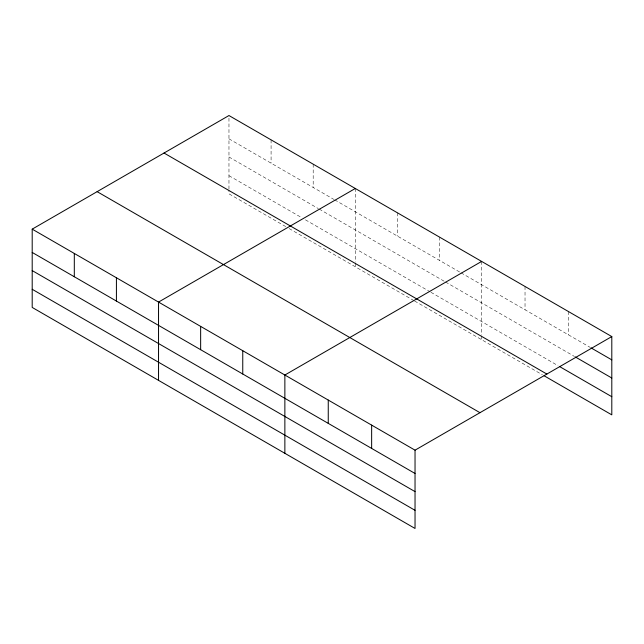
<?xml version="1.0" encoding="UTF-8"?>
<svg xmlns="http://www.w3.org/2000/svg" width="644" height="644" viewBox="0 0 644 644"><rect width="100%" height="100%" fill="white"/><g stroke="black" fill="none" stroke-linecap="round" stroke-linejoin="round"><path stroke-width="0.48" stroke-dasharray="3.22 2.42" d="M228.966 189.054L228.966 115.542M228.966 138.838L333.817 199.374M334.679 199.865L460.154 272.307M461.015 272.806L590.105 347.341M228.966 156.983L318.345 208.592M319.207 209.083L444.682 281.525M445.543 282.024L574.488 356.47M228.966 175.683L302.02 217.857M305.457 219.846L430.071 291.788M430.933 292.287L558.002 365.647M285.695 226.575L228.966 193.828L228.966 190.004M289.132 228.564L413.746 300.507M414.607 301.006L542.377 374.776M568.411 311.519L568.411 334.816M525.029 286.467L525.029 309.764M481.64 261.416L481.64 334.928M481.64 335.886L481.64 339.702M439.53 237.105L439.53 260.401M397.412 212.794L397.412 236.09M355.303 188.483L355.303 261.987M355.303 262.945L355.303 266.769M313.193 164.172L313.193 187.468M271.084 139.853L271.084 163.149"/><path stroke-width="0.97" d="M415.034 491.614L415.034 450.172L32.2 229.143L32.2 307.43L415.034 528.458L415.034 491.614L32.2 270.593M544.116 375.774L611.8 414.857L611.8 336.571L228.966 115.542L32.2 229.143M355.303 188.483L158.537 302.084L158.537 380.371M481.64 261.416L284.865 375.025L284.865 453.312M415.034 450.172L611.8 336.571M590.975 347.841L611.8 359.867M575.358 356.969L611.8 378.012M559.733 366.645L611.8 396.704M164.035 153.031L546.869 374.059M97.131 191.654L479.965 412.683M32.2 252.44L415.034 473.469M32.2 289.285L415.034 510.314M371.644 425.121L371.644 448.417M328.255 400.077L328.255 423.366M242.756 350.714L242.756 374.003M200.646 326.395L200.646 349.692M116.419 277.773L116.419 301.07M74.31 253.462L74.31 276.759"/></g></svg>
